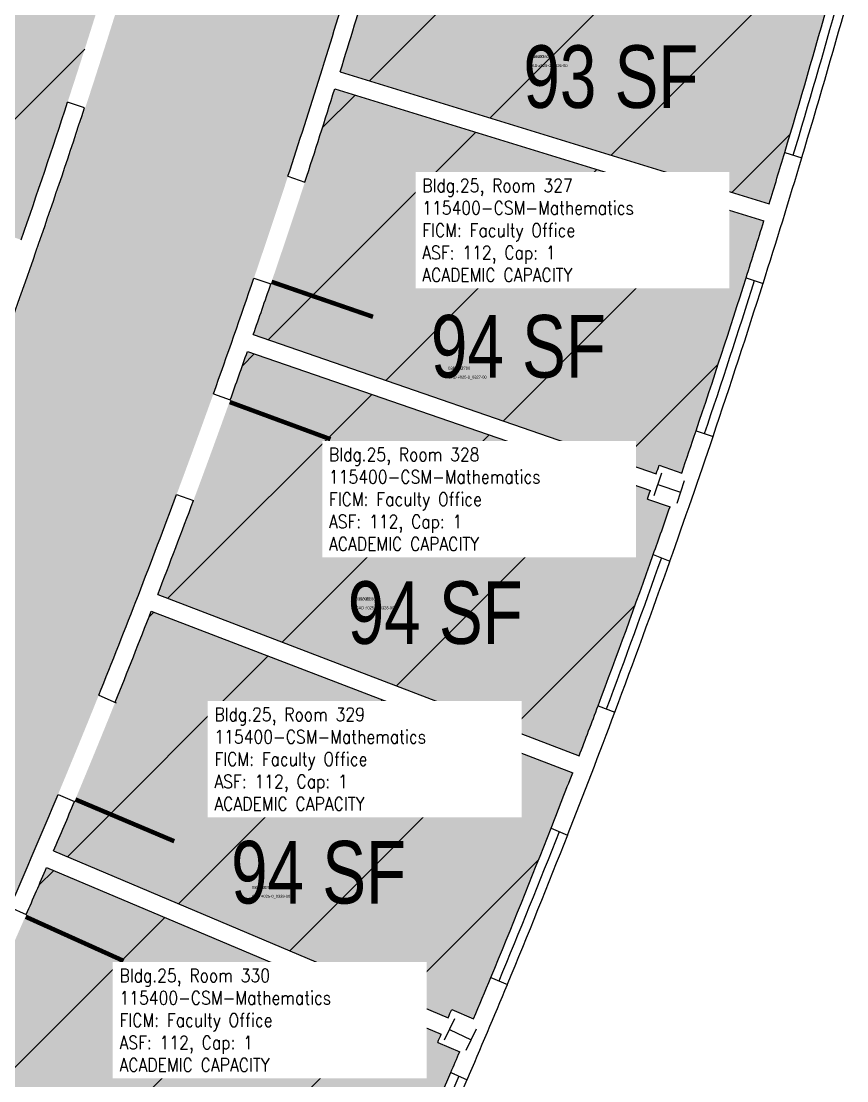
# Model space of a CAD drawing. Header units: inches. Extents: x -325 to 762, y 0 to 3497.
# Drawn here: x 248.5 to 525.5, y 666.1 to 1021.7 of the extents above; entities that cross this region are included whole.
import ezdxf
from ezdxf.enums import TextEntityAlignment as Align

# ---------------------------------------------------------------- set-up
doc = ezdxf.new("R2010")
doc.units = ezdxf.units.IN
doc.header["$LTSCALE"] = 10
doc.header["$MEASUREMENT"] = 0
for name, color, linetype in [('A-COLS', 5, 'CONTINUOUS'), ('A-DOOR', 2, 'CONTINUOUS'), ('A-GLAZ', 1, 'CONTINUOUS'), ('A-GLAZ-SILL', 2, 'CONTINUOUS'), ('A-IDEN-CNUM', 7, 'CONTINUOUS'), ('A-IDEN-RNUM', 7, 'CONTINUOUS'), ('A-IDEN-SNUM', 4, 'CONTINUOUS'), ('A-IDEN-VNUM', 4, 'CONTINUOUS'), ('A-WALL', 5, 'CONTINUOUS'), ('AREA-TEXT', 3, 'CONTINUOUS'), ('Rooms-Capacity', 4, 'CONTINUOUS'), ('Rooms-Category-Color', 7, 'CONTINUOUS'), ('Rooms-College-Color', 7, 'CONTINUOUS'), ('Rooms-Department-Color', 7, 'CONTINUOUS'), ('Rooms-Division-Color', 7, 'CONTINUOUS'), ('Rooms-Information', 7, 'CONTINUOUS')]:
    doc.layers.add(name, color=color, linetype=linetype)
doc.styles.add('AREA', font='arial.ttf', dxfattribs={"width": 0.75, "height": 24})
doc.styles.add('ROOMSNUMBER', font='txt', dxfattribs={"height": 0.03})
doc.styles.add('ROOMVNUMBER', font='simplex.shx', dxfattribs={"width": 0.85})
pattern_1 = [(45, (0, 0), (-26.51650429449553, 26.51650429449553), [])]

msp = doc.modelspace()

# ---------------------------------------------------------------- hatches: boundary and pattern name
at = {"layer": 'Rooms-Capacity'}
h = msp.add_hatch(dxfattribs=at)
h.set_pattern_fill('ANSI31', color=256, scale=300, style=0)
h.set_pattern_definition(pattern_1)
edge = h.paths.add_edge_path()
edge.add_arc((-2305.089007830181, 1834.524643290245), 2703.000000140285, 340.8610057102617, 343.0380588335406)
edge.add_line((280.327122878401, 1045.961119006853), (119.3391238265917, 1094.002371398265))
edge.add_arc((-2305.089007723179, 1834.524643560083), 2535.000000121817, 340.84842968595984, 343.01512552168924, ccw=False)
edge.add_line((89.60890732717371, 1002.871533019933), (248.5053589047179, 948.3165351473717))
h = msp.add_hatch(dxfattribs=at)
h.set_pattern_fill('ANSI31', color=256, scale=300, style=0)
h.set_pattern_definition(pattern_1)
edge = h.paths.add_edge_path()
edge.add_arc((-2276.852426019131, 1812.192879151533), 2904.000000221537, 342.9432912658067, 344.6990549400011)
edge.add_line((524.2096775585101, 1045.859340026508), (516.4850307741449, 1047.955556226428))
edge.add_arc((-2276.852429850694, 1812.192877775715), 2895.996003550221, 344.6987278055045, 344.758081324442)
edge.add_line((517.275216233103, 1050.849624066147), (380.0898114593015, 1088.07725119451))
edge.add_arc((-2305.089007464558, 1834.524643354343), 2786.999999795398, 342.6778497320407, 344.46470950311533, ccw=False)
edge.add_line((355.508737966536, 1004.712233308236), (499.4148772024796, 960.3972097863434))
h = msp.add_hatch(dxfattribs=at)
h.set_pattern_fill('ANSI31', color=256, scale=300, style=0)
h.set_pattern_definition(pattern_1)
edge = h.paths.add_edge_path()
edge.add_arc((-2276.852420493345, 1812.192883082585), 2895.995996270071, 341.0101214136332, 341.0694749327655)
edge.add_line((462.5068365075872, 872.6697745346455), (470.0725414977655, 870.057419571559))
edge.add_arc((-2276.852425936408, 1812.192878527761), 2903.999999954519, 341.0691478723335, 342.8249115460698)
edge.add_line((497.6490440146313, 954.6629414553745), (353.7160899640307, 998.986222462262))
edge.add_arc((-2305.089007865009, 1834.524642867816), 2787.000000038661, 340.7679439917762, 342.55449900797214, ccw=False)
edge.add_line((326.37472932425, 916.5008958582757), (461.5321014003143, 869.8325376384882))
h = msp.add_hatch(dxfattribs=at)
h.set_pattern_fill('ANSI31', color=256, scale=300, style=0)
h.set_pattern_definition(pattern_1)
edge = h.paths.add_edge_path()
edge.add_arc((-2276.852426013465, 1812.19287906978), 2904.000000191093, 339.0766246011601, 340.8323882752891)
edge.add_line((466.1559757367954, 858.7145578493355), (458.590270757793, 861.3269127844824))
edge.add_arc((-2276.852414576489, 1812.192874936659), 2895.995988037347, 340.8320610975003, 340.89141461656)
edge.add_line((459.5738185310051, 864.1611067508338), (324.3922444918439, 910.8378216498522))
edge.add_arc((-2305.089007679384, 1834.524642779505), 2786.99999982931, 338.8583165682513, 340.64459348138354, ccw=False)
edge.add_line((294.3218836897299, 829.3221672154023), (435.6544903592453, 775.1190004381342))
h = msp.add_hatch(dxfattribs=at)
h.set_pattern_fill('ANSI31', color=256, scale=300, style=0)
h.set_pattern_definition(pattern_1)
edge = h.paths.add_edge_path()
edge.add_arc((-2276.852421690012, 1812.192868668748), 2895.995992162069, 337.1434550143975, 337.202808533352)
edge.add_line((392.9145777338431, 690.0801491052835), (400.2868969963179, 686.9635485284953))
edge.add_arc((-2276.852425840674, 1812.192878690605), 2903.999999885878, 337.2024812020213, 338.9582448761458)
edge.add_line((433.5059872494326, 769.5168638476162), (292.1517922395155, 823.7283100620834))
edge.add_arc((-2305.089007506001, 1834.524643034628), 2786.999999751251, 336.9489404793288, 338.7349662582521, ccw=False)
edge.add_line((259.3865594008253, 743.2712053074492), (391.750732809423, 687.315101791638))
h = msp.add_hatch(dxfattribs=at)
h.set_pattern_fill('ANSI31', color=256, scale=300, style=0)
h.set_pattern_definition(pattern_1)
edge = h.paths.add_edge_path()
edge.add_arc((-2276.852425802612, 1812.192878932505), 2903.999999929438, 335.4348470459906, 336.9657216092209)
edge.add_line((395.6143423990593, 675.9106197874053), (388.2420231477604, 679.0272203641935))
edge.add_arc((-2276.852417251426, 1812.192879856893), 2895.995992417838, 336.9653943457595, 337.024747864695)
edge.add_line((389.4144554996178, 681.7886373973442), (257.0312962197945, 737.7527670995323))
edge.add_arc((-2305.089007424914, 1834.524643758848), 2786.999999960397, 335.27411751227197, 336.8255903493515, ccw=False)
edge.add_line((226.3969368451521, 668.785430322866), (364.3039816619143, 604.919574788305))
at = {"layer": 'Rooms-Category-Color', "true_color": 0xadadad}
h = msp.add_hatch(color=253, dxfattribs=at)
edge = h.paths.add_edge_path()
edge.add_arc((-2305.089012571206, 1834.524642615237), 2685.000004883859, 2.680122461060307, 6.009516619147803, ccw=False)
edge.add_line((376.9740249776528, 1960.074986463877), (400.9176876248107, 1961.838290253188))
edge.add_arc((-2305.089007621355, 1834.524643226175), 2708.999999895975, -0.14923716504131335, 2.6936960249763047, ccw=False)
edge.add_line((403.9018028677688, 1827.468573365825), (361.9015771598802, 1827.438024315516))
edge.add_arc((-2690.659521096482, 1847.663844266196), 3052.628104172004, 356.47616770335486, 359.6203721645956, ccw=False)
edge.add_line((356.1970365421162, 1660.037994353565), (398.0843439215109, 1656.944151733535))
edge.add_arc((-5900.776047770278, 2177.898391182503), 6320.36672619742, 353.81799844341, 355.27204957289626, ccw=False)
edge.add_line((382.8367408813224, 1497.276707780081), (359.0595314988182, 1500.552247639279))
edge.add_arc((-1569.74639093911, 1734.833029545382), 1942.982184993512, 351.48423332969134, 353.07454191912336, ccw=False)
edge.add_line((351.8147101701484, 1447.11319028167), (288.4406572916791, 1455.770688339601))
edge.add_arc((-2305.089007749584, 1834.524643104202), 2621.040000018861, 349.5184109181256, 351.69137152447735, ccw=False)
edge.add_line((272.214784864454, 1357.706184698734), (335.5329564885483, 1348.375857141334))
edge.add_arc((-2305.089006778168, 1834.524648241203), 2684.999999995239, 349.42011848733335, 349.5684337207498, ccw=False)
edge.add_line((334.2656712793992, 1341.542008191812), (357.8805320152328, 1337.257883403915))
edge.add_arc((-2288.648014137146, 1828.422161913715), 2691.719839449023, 329.78649103858254, 349.486203159355, ccw=False)
edge.add_line((37.41831449803567, 473.8849240080444), (143.4365957939312, 412.2582192313848))
edge.add_arc((-2276.852403584197, 1812.192867436944), 2795.999974920815, 329.9542111320351, 331.0300489721218)
edge.add_arc((-2276.852404262776, 1812.192866802184), 2795.99997520704, 331.0300489902369, 332.5713902833464)
edge.add_line((204.8365791067481, 524.2349283662625), (160.1398151628969, 547.4318528720498))
edge.add_arc((-2305.090096059248, 1834.524948450896), 2781.001106053552, 332.4310014235534, 356.2309180593987)
edge.add_line((469.8959433921859, 1651.714574782643), (496.8252698892043, 1649.753485112916))
edge.add_arc((-2305.089007297025, 1834.524643598049), 2807.999999591874, 356.2271145859517, 357.3291228139134)
edge.add_line((499.8606327363536, 1703.675438080448), (502.2477746309028, 1773.498497123363))
edge.add_arc((-2305.089007808687, 1834.524642555099), 2808.000000082714, 358.754695199385, 359.8566391173927)
edge.add_line((502.9022023939774, 1827.498698554467), (475.9020962902591, 1827.490482599008))
edge.add_arc((-2305.089008352737, 1834.52464307847), 2781.000000632348, 359.8550779800285, 382.8913336785271)
edge.add_line((256.891257874169, 2916.290846553617), (303.2755612375506, 2935.736018582017))
edge.add_arc((-2275.305015167632, 1854.746569935257), 2795.999995904811, 22.74434717599586, 24.80482048592064)
edge.add_arc((-2275.3050125855, 1854.746571431475), 2795.999992933196, 24.80482048028733, 25.88065831385877)
edge.add_line((240.2706686520264, 3075.195239933672), (130.0563725979314, 3021.431537893134))
edge.add_arc((-2303.272265501725, 1835.045216972369), 2707.138851899517, 5.986642908536908, 25.991870559764493, ccw=False)
edge.add_line((389.1024915130124, 2117.39062822191), (365.1556280964301, 2115.627088730688))
at = {"layer": 'Rooms-Category-Color', "true_color": 0xfa9ba3}
h = msp.add_hatch(color=241, dxfattribs=at)
edge = h.paths.add_edge_path()
edge.add_arc((-2305.089007830181, 1834.524643290245), 2703.000000140285, 340.8610057102617, 343.0380588335406)
edge.add_line((280.327122878401, 1045.961119006853), (119.3391238265917, 1094.002371398265))
edge.add_arc((-2305.089007723179, 1834.524643560083), 2535.000000121817, 340.84842968595984, 343.01512552168924, ccw=False)
edge.add_line((89.60890732717371, 1002.871533019933), (248.5053589047179, 948.3165351473717))
h = msp.add_hatch(color=241, dxfattribs=at)
edge = h.paths.add_edge_path()
edge.add_arc((-2276.852426019131, 1812.192879151533), 2904.000000221537, 342.9432912658067, 344.6990549400011)
edge.add_line((524.2096775585101, 1045.859340026508), (516.4850307741449, 1047.955556226428))
edge.add_arc((-2276.852429850694, 1812.192877775715), 2895.996003550221, 344.6987278055045, 344.758081324442)
edge.add_line((517.275216233103, 1050.849624066147), (380.0898114593015, 1088.07725119451))
edge.add_arc((-2305.089007464558, 1834.524643354343), 2786.999999795398, 342.6778497320407, 344.46470950311533, ccw=False)
edge.add_line((355.508737966536, 1004.712233308236), (499.4148772024796, 960.3972097863434))
h = msp.add_hatch(color=241, dxfattribs=at)
edge = h.paths.add_edge_path()
edge.add_arc((-2276.852420493345, 1812.192883082585), 2895.995996270071, 341.0101214136332, 341.0694749327655)
edge.add_line((462.5068365075872, 872.6697745346455), (470.0725414977655, 870.057419571559))
edge.add_arc((-2276.852425936408, 1812.192878527761), 2903.999999954519, 341.0691478723335, 342.8249115460698)
edge.add_line((497.6490440146313, 954.6629414553745), (353.7160899640307, 998.986222462262))
edge.add_arc((-2305.089007865009, 1834.524642867816), 2787.000000038661, 340.7679439917762, 342.55449900797214, ccw=False)
edge.add_line((326.37472932425, 916.5008958582757), (461.5321014003143, 869.8325376384882))
h = msp.add_hatch(color=241, dxfattribs=at)
edge = h.paths.add_edge_path()
edge.add_arc((-2276.852426013465, 1812.19287906978), 2904.000000191093, 339.0766246011601, 340.8323882752891)
edge.add_line((466.1559757367954, 858.7145578493355), (458.590270757793, 861.3269127844824))
edge.add_arc((-2276.852414576489, 1812.192874936659), 2895.995988037347, 340.8320610975003, 340.89141461656)
edge.add_line((459.5738185310051, 864.1611067508338), (324.3922444918439, 910.8378216498522))
edge.add_arc((-2305.089007679384, 1834.524642779505), 2786.99999982931, 338.8583165682513, 340.64459348138354, ccw=False)
edge.add_line((294.3218836897299, 829.3221672154023), (435.6544903592453, 775.1190004381342))
h = msp.add_hatch(color=241, dxfattribs=at)
edge = h.paths.add_edge_path()
edge.add_arc((-2276.852421690012, 1812.192868668748), 2895.995992162069, 337.1434550143975, 337.202808533352)
edge.add_line((392.9145777338431, 690.0801491052835), (400.2868969963179, 686.9635485284953))
edge.add_arc((-2276.852425840674, 1812.192878690605), 2903.999999885878, 337.2024812020213, 338.9582448761458)
edge.add_line((433.5059872494326, 769.5168638476162), (292.1517922395155, 823.7283100620834))
edge.add_arc((-2305.089007506001, 1834.524643034628), 2786.999999751251, 336.9489404793288, 338.7349662582521, ccw=False)
edge.add_line((259.3865594008253, 743.2712053074492), (391.750732809423, 687.315101791638))
h = msp.add_hatch(color=241, dxfattribs=at)
edge = h.paths.add_edge_path()
edge.add_arc((-2276.852425802612, 1812.192878932505), 2903.999999929438, 335.4348470459906, 336.9657216092209)
edge.add_line((395.6143423990593, 675.9106197874053), (388.2420231477604, 679.0272203641935))
edge.add_arc((-2276.852417251426, 1812.192879856893), 2895.995992417838, 336.9653943457595, 337.024747864695)
edge.add_line((389.4144554996178, 681.7886373973442), (257.0312962197945, 737.7527670995323))
edge.add_arc((-2305.089007424914, 1834.524643758848), 2786.999999960397, 335.27411751227197, 336.8255903493515, ccw=False)
edge.add_line((226.3969368451521, 668.785430322866), (364.3039816619143, 604.919574788305))
at = {"layer": 'Rooms-College-Color', "true_color": 0xadadad}
h = msp.add_hatch(color=253, dxfattribs=at)
edge = h.paths.add_edge_path()
edge.add_arc((-2305.089012571206, 1834.524642615237), 2685.000004883859, 2.680122461060307, 6.009516619147803, ccw=False)
edge.add_line((376.9740249776528, 1960.074986463877), (400.9176876248107, 1961.838290253188))
edge.add_arc((-2305.089007621355, 1834.524643226175), 2708.999999895975, -0.14923716504131335, 2.6936960249763047, ccw=False)
edge.add_line((403.9018028677688, 1827.468573365825), (361.9015771598802, 1827.438024315516))
edge.add_arc((-2690.659521096482, 1847.663844266196), 3052.628104172004, 356.47616770335486, 359.6203721645956, ccw=False)
edge.add_line((356.1970365421162, 1660.037994353565), (398.0843439215109, 1656.944151733535))
edge.add_arc((-5900.776047770278, 2177.898391182503), 6320.36672619742, 353.81799844341, 355.27204957289626, ccw=False)
edge.add_line((382.8367408813224, 1497.276707780081), (359.0595314988182, 1500.552247639279))
edge.add_arc((-1569.74639093911, 1734.833029545382), 1942.982184993512, 351.48423332969134, 353.07454191912336, ccw=False)
edge.add_line((351.8147101701484, 1447.11319028167), (288.4406572916791, 1455.770688339601))
edge.add_arc((-2305.089007749584, 1834.524643104202), 2621.040000018861, 349.5184109181256, 351.69137152447735, ccw=False)
edge.add_line((272.214784864454, 1357.706184698734), (335.5329564885483, 1348.375857141334))
edge.add_arc((-2305.089006778168, 1834.524648241203), 2684.999999995239, 349.42011848733335, 349.5684337207498, ccw=False)
edge.add_line((334.2656712793992, 1341.542008191812), (357.8805320152328, 1337.257883403915))
edge.add_arc((-2288.648014137146, 1828.422161913715), 2691.719839449023, 329.78649103858254, 349.486203159355, ccw=False)
edge.add_line((37.41831449803567, 473.8849240080444), (143.4365957939312, 412.2582192313848))
edge.add_arc((-2276.852403584197, 1812.192867436944), 2795.999974920815, 329.9542111320351, 331.0300489721218)
edge.add_arc((-2276.852404262776, 1812.192866802184), 2795.99997520704, 331.0300489902369, 332.5713902833464)
edge.add_line((204.8365791067481, 524.2349283662625), (160.1398151628969, 547.4318528720498))
edge.add_arc((-2305.090096059248, 1834.524948450896), 2781.001106053552, 332.4310014235534, 356.2309180593987)
edge.add_line((469.8959433921859, 1651.714574782643), (496.8252698892043, 1649.753485112916))
edge.add_arc((-2305.089007297025, 1834.524643598049), 2807.999999591874, 356.2271145859517, 357.3291228139134)
edge.add_line((499.8606327363536, 1703.675438080448), (502.2477746309028, 1773.498497123363))
edge.add_arc((-2305.089007808687, 1834.524642555099), 2808.000000082714, 358.754695199385, 359.8566391173927)
edge.add_line((502.9022023939774, 1827.498698554467), (475.9020962902591, 1827.490482599008))
edge.add_arc((-2305.089008352737, 1834.52464307847), 2781.000000632348, 359.8550779800285, 382.8913336785271)
edge.add_line((256.891257874169, 2916.290846553617), (303.2755612375506, 2935.736018582017))
edge.add_arc((-2275.305015167632, 1854.746569935257), 2795.999995904811, 22.74434717599586, 24.80482048592064)
edge.add_arc((-2275.3050125855, 1854.746571431475), 2795.999992933196, 24.80482048028733, 25.88065831385877)
edge.add_line((240.2706686520264, 3075.195239933672), (130.0563725979314, 3021.431537893134))
edge.add_arc((-2303.272265501725, 1835.045216972369), 2707.138851899517, 5.986642908536908, 25.991870559764493, ccw=False)
edge.add_line((389.1024915130124, 2117.39062822191), (365.1556280964301, 2115.627088730688))
at = {"layer": 'Rooms-College-Color', "true_color": 0xffe090}
h = msp.add_hatch(color=41, dxfattribs=at)
edge = h.paths.add_edge_path()
edge.add_arc((-2305.089007830181, 1834.524643290245), 2703.000000140285, 340.8610057102617, 343.0380588335406)
edge.add_line((280.327122878401, 1045.961119006853), (119.3391238265917, 1094.002371398265))
edge.add_arc((-2305.089007723179, 1834.524643560083), 2535.000000121817, 340.84842968595984, 343.01512552168924, ccw=False)
edge.add_line((89.60890732717371, 1002.871533019933), (248.5053589047179, 948.3165351473717))
h = msp.add_hatch(color=41, dxfattribs=at)
edge = h.paths.add_edge_path()
edge.add_arc((-2276.852426019131, 1812.192879151533), 2904.000000221537, 342.9432912658067, 344.6990549400011)
edge.add_line((524.2096775585101, 1045.859340026508), (516.4850307741449, 1047.955556226428))
edge.add_arc((-2276.852429850694, 1812.192877775715), 2895.996003550221, 344.6987278055045, 344.758081324442)
edge.add_line((517.275216233103, 1050.849624066147), (380.0898114593015, 1088.07725119451))
edge.add_arc((-2305.089007464558, 1834.524643354343), 2786.999999795398, 342.6778497320407, 344.46470950311533, ccw=False)
edge.add_line((355.508737966536, 1004.712233308236), (499.4148772024796, 960.3972097863434))
h = msp.add_hatch(color=41, dxfattribs=at)
edge = h.paths.add_edge_path()
edge.add_arc((-2276.852420493345, 1812.192883082585), 2895.995996270071, 341.0101214136332, 341.0694749327655)
edge.add_line((462.5068365075872, 872.6697745346455), (470.0725414977655, 870.057419571559))
edge.add_arc((-2276.852425936408, 1812.192878527761), 2903.999999954519, 341.0691478723335, 342.8249115460698)
edge.add_line((497.6490440146313, 954.6629414553745), (353.7160899640307, 998.986222462262))
edge.add_arc((-2305.089007865009, 1834.524642867816), 2787.000000038661, 340.7679439917762, 342.55449900797214, ccw=False)
edge.add_line((326.37472932425, 916.5008958582757), (461.5321014003143, 869.8325376384882))
h = msp.add_hatch(color=41, dxfattribs=at)
edge = h.paths.add_edge_path()
edge.add_arc((-2276.852426013465, 1812.19287906978), 2904.000000191093, 339.0766246011601, 340.8323882752891)
edge.add_line((466.1559757367954, 858.7145578493355), (458.590270757793, 861.3269127844824))
edge.add_arc((-2276.852414576489, 1812.192874936659), 2895.995988037347, 340.8320610975003, 340.89141461656)
edge.add_line((459.5738185310051, 864.1611067508338), (324.3922444918439, 910.8378216498522))
edge.add_arc((-2305.089007679384, 1834.524642779505), 2786.99999982931, 338.8583165682513, 340.64459348138354, ccw=False)
edge.add_line((294.3218836897299, 829.3221672154023), (435.6544903592453, 775.1190004381342))
h = msp.add_hatch(color=41, dxfattribs=at)
edge = h.paths.add_edge_path()
edge.add_arc((-2276.852421690012, 1812.192868668748), 2895.995992162069, 337.1434550143975, 337.202808533352)
edge.add_line((392.9145777338431, 690.0801491052835), (400.2868969963179, 686.9635485284953))
edge.add_arc((-2276.852425840674, 1812.192878690605), 2903.999999885878, 337.2024812020213, 338.9582448761458)
edge.add_line((433.5059872494326, 769.5168638476162), (292.1517922395155, 823.7283100620834))
edge.add_arc((-2305.089007506001, 1834.524643034628), 2786.999999751251, 336.9489404793288, 338.7349662582521, ccw=False)
edge.add_line((259.3865594008253, 743.2712053074492), (391.750732809423, 687.315101791638))
h = msp.add_hatch(color=41, dxfattribs=at)
edge = h.paths.add_edge_path()
edge.add_arc((-2276.852425802612, 1812.192878932505), 2903.999999929438, 335.4348470459906, 336.9657216092209)
edge.add_line((395.6143423990593, 675.9106197874053), (388.2420231477604, 679.0272203641935))
edge.add_arc((-2276.852417251426, 1812.192879856893), 2895.995992417838, 336.9653943457595, 337.024747864695)
edge.add_line((389.4144554996178, 681.7886373973442), (257.0312962197945, 737.7527670995323))
edge.add_arc((-2305.089007424914, 1834.524643758848), 2786.999999960397, 335.27411751227197, 336.8255903493515, ccw=False)
edge.add_line((226.3969368451521, 668.785430322866), (364.3039816619143, 604.919574788305))
at = {"layer": 'Rooms-Department-Color', "true_color": 0xacacac}
h = msp.add_hatch(color=253, dxfattribs=at)
edge = h.paths.add_edge_path()
edge.add_arc((-2305.089012571206, 1834.524642615237), 2685.000004883859, 2.680122461060307, 6.009516619147803, ccw=False)
edge.add_line((376.9740249776528, 1960.074986463877), (400.9176876248107, 1961.838290253188))
edge.add_arc((-2305.089007621355, 1834.524643226175), 2708.999999895975, -0.14923716504131335, 2.6936960249763047, ccw=False)
edge.add_line((403.9018028677688, 1827.468573365825), (361.9015771598802, 1827.438024315516))
edge.add_arc((-2690.659521096482, 1847.663844266196), 3052.628104172004, 356.47616770335486, 359.6203721645956, ccw=False)
edge.add_line((356.1970365421162, 1660.037994353565), (398.0843439215109, 1656.944151733535))
edge.add_arc((-5900.776047770278, 2177.898391182503), 6320.36672619742, 353.81799844341, 355.27204957289626, ccw=False)
edge.add_line((382.8367408813224, 1497.276707780081), (359.0595314988182, 1500.552247639279))
edge.add_arc((-1569.74639093911, 1734.833029545382), 1942.982184993512, 351.48423332969134, 353.07454191912336, ccw=False)
edge.add_line((351.8147101701484, 1447.11319028167), (288.4406572916791, 1455.770688339601))
edge.add_arc((-2305.089007749584, 1834.524643104202), 2621.040000018861, 349.5184109181256, 351.69137152447735, ccw=False)
edge.add_line((272.214784864454, 1357.706184698734), (335.5329564885483, 1348.375857141334))
edge.add_arc((-2305.089006778168, 1834.524648241203), 2684.999999995239, 349.42011848733335, 349.5684337207498, ccw=False)
edge.add_line((334.2656712793992, 1341.542008191812), (357.8805320152328, 1337.257883403915))
edge.add_arc((-2288.648014137146, 1828.422161913715), 2691.719839449023, 329.78649103858254, 349.486203159355, ccw=False)
edge.add_line((37.41831449803567, 473.8849240080444), (143.4365957939312, 412.2582192313848))
edge.add_arc((-2276.852403584197, 1812.192867436944), 2795.999974920815, 329.9542111320351, 331.0300489721218)
edge.add_arc((-2276.852404262776, 1812.192866802184), 2795.99997520704, 331.0300489902369, 332.5713902833464)
edge.add_line((204.8365791067481, 524.2349283662625), (160.1398151628969, 547.4318528720498))
edge.add_arc((-2305.090096059248, 1834.524948450896), 2781.001106053552, 332.4310014235534, 356.2309180593987)
edge.add_line((469.8959433921859, 1651.714574782643), (496.8252698892043, 1649.753485112916))
edge.add_arc((-2305.089007297025, 1834.524643598049), 2807.999999591874, 356.2271145859517, 357.3291228139134)
edge.add_line((499.8606327363536, 1703.675438080448), (502.2477746309028, 1773.498497123363))
edge.add_arc((-2305.089007808687, 1834.524642555099), 2808.000000082714, 358.754695199385, 359.8566391173927)
edge.add_line((502.9022023939774, 1827.498698554467), (475.9020962902591, 1827.490482599008))
edge.add_arc((-2305.089008352737, 1834.52464307847), 2781.000000632348, 359.8550779800285, 382.8913336785271)
edge.add_line((256.891257874169, 2916.290846553617), (303.2755612375506, 2935.736018582017))
edge.add_arc((-2275.305015167632, 1854.746569935257), 2795.999995904811, 22.74434717599586, 24.80482048592064)
edge.add_arc((-2275.3050125855, 1854.746571431475), 2795.999992933196, 24.80482048028733, 25.88065831385877)
edge.add_line((240.2706686520264, 3075.195239933672), (130.0563725979314, 3021.431537893134))
edge.add_arc((-2303.272265501725, 1835.045216972369), 2707.138851899517, 5.986642908536908, 25.991870559764493, ccw=False)
edge.add_line((389.1024915130124, 2117.39062822191), (365.1556280964301, 2115.627088730688))
at = {"layer": 'Rooms-Department-Color', "true_color": 0xffe090}
h = msp.add_hatch(color=41, dxfattribs=at)
edge = h.paths.add_edge_path()
edge.add_arc((-2305.089007830181, 1834.524643290245), 2703.000000140285, 340.8610057102617, 343.0380588335406)
edge.add_line((280.327122878401, 1045.961119006853), (119.3391238265917, 1094.002371398265))
edge.add_arc((-2305.089007723179, 1834.524643560083), 2535.000000121817, 340.84842968595984, 343.01512552168924, ccw=False)
edge.add_line((89.60890732717371, 1002.871533019933), (248.5053589047179, 948.3165351473717))
h = msp.add_hatch(color=41, dxfattribs=at)
edge = h.paths.add_edge_path()
edge.add_arc((-2276.852426019131, 1812.192879151533), 2904.000000221537, 342.9432912658067, 344.6990549400011)
edge.add_line((524.2096775585101, 1045.859340026508), (516.4850307741449, 1047.955556226428))
edge.add_arc((-2276.852429850694, 1812.192877775715), 2895.996003550221, 344.6987278055045, 344.758081324442)
edge.add_line((517.275216233103, 1050.849624066147), (380.0898114593015, 1088.07725119451))
edge.add_arc((-2305.089007464558, 1834.524643354343), 2786.999999795398, 342.6778497320407, 344.46470950311533, ccw=False)
edge.add_line((355.508737966536, 1004.712233308236), (499.4148772024796, 960.3972097863434))
h = msp.add_hatch(color=41, dxfattribs=at)
edge = h.paths.add_edge_path()
edge.add_arc((-2276.852420493345, 1812.192883082585), 2895.995996270071, 341.0101214136332, 341.0694749327655)
edge.add_line((462.5068365075872, 872.6697745346455), (470.0725414977655, 870.057419571559))
edge.add_arc((-2276.852425936408, 1812.192878527761), 2903.999999954519, 341.0691478723335, 342.8249115460698)
edge.add_line((497.6490440146313, 954.6629414553745), (353.7160899640307, 998.986222462262))
edge.add_arc((-2305.089007865009, 1834.524642867816), 2787.000000038661, 340.7679439917762, 342.55449900797214, ccw=False)
edge.add_line((326.37472932425, 916.5008958582757), (461.5321014003143, 869.8325376384882))
h = msp.add_hatch(color=41, dxfattribs=at)
edge = h.paths.add_edge_path()
edge.add_arc((-2276.852426013465, 1812.19287906978), 2904.000000191093, 339.0766246011601, 340.8323882752891)
edge.add_line((466.1559757367954, 858.7145578493355), (458.590270757793, 861.3269127844824))
edge.add_arc((-2276.852414576489, 1812.192874936659), 2895.995988037347, 340.8320610975003, 340.89141461656)
edge.add_line((459.5738185310051, 864.1611067508338), (324.3922444918439, 910.8378216498522))
edge.add_arc((-2305.089007679384, 1834.524642779505), 2786.99999982931, 338.8583165682513, 340.64459348138354, ccw=False)
edge.add_line((294.3218836897299, 829.3221672154023), (435.6544903592453, 775.1190004381342))
h = msp.add_hatch(color=41, dxfattribs=at)
edge = h.paths.add_edge_path()
edge.add_arc((-2276.852421690012, 1812.192868668748), 2895.995992162069, 337.1434550143975, 337.202808533352)
edge.add_line((392.9145777338431, 690.0801491052835), (400.2868969963179, 686.9635485284953))
edge.add_arc((-2276.852425840674, 1812.192878690605), 2903.999999885878, 337.2024812020213, 338.9582448761458)
edge.add_line((433.5059872494326, 769.5168638476162), (292.1517922395155, 823.7283100620834))
edge.add_arc((-2305.089007506001, 1834.524643034628), 2786.999999751251, 336.9489404793288, 338.7349662582521, ccw=False)
edge.add_line((259.3865594008253, 743.2712053074492), (391.750732809423, 687.315101791638))
h = msp.add_hatch(color=41, dxfattribs=at)
edge = h.paths.add_edge_path()
edge.add_arc((-2276.852425802612, 1812.192878932505), 2903.999999929438, 335.4348470459906, 336.9657216092209)
edge.add_line((395.6143423990593, 675.9106197874053), (388.2420231477604, 679.0272203641935))
edge.add_arc((-2276.852417251426, 1812.192879856893), 2895.995992417838, 336.9653943457595, 337.024747864695)
edge.add_line((389.4144554996178, 681.7886373973442), (257.0312962197945, 737.7527670995323))
edge.add_arc((-2305.089007424914, 1834.524643758848), 2786.999999960397, 335.27411751227197, 336.8255903493515, ccw=False)
edge.add_line((226.3969368451521, 668.785430322866), (364.3039816619143, 604.919574788305))
at = {"layer": 'Rooms-Division-Color', "true_color": 0xadadad}
h = msp.add_hatch(color=253, dxfattribs=at)
edge = h.paths.add_edge_path()
edge.add_arc((-2305.089012571206, 1834.524642615237), 2685.000004883859, 2.680122461060307, 6.009516619147803, ccw=False)
edge.add_line((376.9740249776528, 1960.074986463877), (400.9176876248107, 1961.838290253188))
edge.add_arc((-2305.089007621355, 1834.524643226175), 2708.999999895975, -0.14923716504131335, 2.6936960249763047, ccw=False)
edge.add_line((403.9018028677688, 1827.468573365825), (361.9015771598802, 1827.438024315516))
edge.add_arc((-2690.659521096482, 1847.663844266196), 3052.628104172004, 356.47616770335486, 359.6203721645956, ccw=False)
edge.add_line((356.1970365421162, 1660.037994353565), (398.0843439215109, 1656.944151733535))
edge.add_arc((-5900.776047770278, 2177.898391182503), 6320.36672619742, 353.81799844341, 355.27204957289626, ccw=False)
edge.add_line((382.8367408813224, 1497.276707780081), (359.0595314988182, 1500.552247639279))
edge.add_arc((-1569.74639093911, 1734.833029545382), 1942.982184993512, 351.48423332969134, 353.07454191912336, ccw=False)
edge.add_line((351.8147101701484, 1447.11319028167), (288.4406572916791, 1455.770688339601))
edge.add_arc((-2305.089007749584, 1834.524643104202), 2621.040000018861, 349.5184109181256, 351.69137152447735, ccw=False)
edge.add_line((272.214784864454, 1357.706184698734), (335.5329564885483, 1348.375857141334))
edge.add_arc((-2305.089006778168, 1834.524648241203), 2684.999999995239, 349.42011848733335, 349.5684337207498, ccw=False)
edge.add_line((334.2656712793992, 1341.542008191812), (357.8805320152328, 1337.257883403915))
edge.add_arc((-2288.648014137146, 1828.422161913715), 2691.719839449023, 329.78649103858254, 349.486203159355, ccw=False)
edge.add_line((37.41831449803567, 473.8849240080444), (143.4365957939312, 412.2582192313848))
edge.add_arc((-2276.852403584197, 1812.192867436944), 2795.999974920815, 329.9542111320351, 331.0300489721218)
edge.add_arc((-2276.852404262776, 1812.192866802184), 2795.99997520704, 331.0300489902369, 332.5713902833464)
edge.add_line((204.8365791067481, 524.2349283662625), (160.1398151628969, 547.4318528720498))
edge.add_arc((-2305.090096059248, 1834.524948450896), 2781.001106053552, 332.4310014235534, 356.2309180593987)
edge.add_line((469.8959433921859, 1651.714574782643), (496.8252698892043, 1649.753485112916))
edge.add_arc((-2305.089007297025, 1834.524643598049), 2807.999999591874, 356.2271145859517, 357.3291228139134)
edge.add_line((499.8606327363536, 1703.675438080448), (502.2477746309028, 1773.498497123363))
edge.add_arc((-2305.089007808687, 1834.524642555099), 2808.000000082714, 358.754695199385, 359.8566391173927)
edge.add_line((502.9022023939774, 1827.498698554467), (475.9020962902591, 1827.490482599008))
edge.add_arc((-2305.089008352737, 1834.52464307847), 2781.000000632348, 359.8550779800285, 382.8913336785271)
edge.add_line((256.891257874169, 2916.290846553617), (303.2755612375506, 2935.736018582017))
edge.add_arc((-2275.305015167632, 1854.746569935257), 2795.999995904811, 22.74434717599586, 24.80482048592064)
edge.add_arc((-2275.3050125855, 1854.746571431475), 2795.999992933196, 24.80482048028733, 25.88065831385877)
edge.add_line((240.2706686520264, 3075.195239933672), (130.0563725979314, 3021.431537893134))
edge.add_arc((-2303.272265501725, 1835.045216972369), 2707.138851899517, 5.986642908536908, 25.991870559764493, ccw=False)
edge.add_line((389.1024915130124, 2117.39062822191), (365.1556280964301, 2115.627088730688))
at = {"layer": 'Rooms-Division-Color', "true_color": 0xffe090}
h = msp.add_hatch(color=41, dxfattribs=at)
edge = h.paths.add_edge_path()
edge.add_arc((-2305.089007830181, 1834.524643290245), 2703.000000140285, 340.8610057102617, 343.0380588335406)
edge.add_line((280.327122878401, 1045.961119006853), (119.3391238265917, 1094.002371398265))
edge.add_arc((-2305.089007723179, 1834.524643560083), 2535.000000121817, 340.84842968595984, 343.01512552168924, ccw=False)
edge.add_line((89.60890732717371, 1002.871533019933), (248.5053589047179, 948.3165351473717))
h = msp.add_hatch(color=41, dxfattribs=at)
edge = h.paths.add_edge_path()
edge.add_arc((-2276.852426019131, 1812.192879151533), 2904.000000221537, 342.9432912658067, 344.6990549400011)
edge.add_line((524.2096775585101, 1045.859340026508), (516.4850307741449, 1047.955556226428))
edge.add_arc((-2276.852429850694, 1812.192877775715), 2895.996003550221, 344.6987278055045, 344.758081324442)
edge.add_line((517.275216233103, 1050.849624066147), (380.0898114593015, 1088.07725119451))
edge.add_arc((-2305.089007464558, 1834.524643354343), 2786.999999795398, 342.6778497320407, 344.46470950311533, ccw=False)
edge.add_line((355.508737966536, 1004.712233308236), (499.4148772024796, 960.3972097863434))
h = msp.add_hatch(color=41, dxfattribs=at)
edge = h.paths.add_edge_path()
edge.add_arc((-2276.852420493345, 1812.192883082585), 2895.995996270071, 341.0101214136332, 341.0694749327655)
edge.add_line((462.5068365075872, 872.6697745346455), (470.0725414977655, 870.057419571559))
edge.add_arc((-2276.852425936408, 1812.192878527761), 2903.999999954519, 341.0691478723335, 342.8249115460698)
edge.add_line((497.6490440146313, 954.6629414553745), (353.7160899640307, 998.986222462262))
edge.add_arc((-2305.089007865009, 1834.524642867816), 2787.000000038661, 340.7679439917762, 342.55449900797214, ccw=False)
edge.add_line((326.37472932425, 916.5008958582757), (461.5321014003143, 869.8325376384882))
h = msp.add_hatch(color=41, dxfattribs=at)
edge = h.paths.add_edge_path()
edge.add_arc((-2276.852426013465, 1812.19287906978), 2904.000000191093, 339.0766246011601, 340.8323882752891)
edge.add_line((466.1559757367954, 858.7145578493355), (458.590270757793, 861.3269127844824))
edge.add_arc((-2276.852414576489, 1812.192874936659), 2895.995988037347, 340.8320610975003, 340.89141461656)
edge.add_line((459.5738185310051, 864.1611067508338), (324.3922444918439, 910.8378216498522))
edge.add_arc((-2305.089007679384, 1834.524642779505), 2786.99999982931, 338.8583165682513, 340.64459348138354, ccw=False)
edge.add_line((294.3218836897299, 829.3221672154023), (435.6544903592453, 775.1190004381342))
h = msp.add_hatch(color=41, dxfattribs=at)
edge = h.paths.add_edge_path()
edge.add_arc((-2276.852421690012, 1812.192868668748), 2895.995992162069, 337.1434550143975, 337.202808533352)
edge.add_line((392.9145777338431, 690.0801491052835), (400.2868969963179, 686.9635485284953))
edge.add_arc((-2276.852425840674, 1812.192878690605), 2903.999999885878, 337.2024812020213, 338.9582448761458)
edge.add_line((433.5059872494326, 769.5168638476162), (292.1517922395155, 823.7283100620834))
edge.add_arc((-2305.089007506001, 1834.524643034628), 2786.999999751251, 336.9489404793288, 338.7349662582521, ccw=False)
edge.add_line((259.3865594008253, 743.2712053074492), (391.750732809423, 687.315101791638))
h = msp.add_hatch(color=41, dxfattribs=at)
edge = h.paths.add_edge_path()
edge.add_arc((-2276.852425802612, 1812.192878932505), 2903.999999929438, 335.4348470459906, 336.9657216092209)
edge.add_line((395.6143423990593, 675.9106197874053), (388.2420231477604, 679.0272203641935))
edge.add_arc((-2276.852417251426, 1812.192879856893), 2895.995992417838, 336.9653943457595, 337.024747864695)
edge.add_line((389.4144554996178, 681.7886373973442), (257.0312962197945, 737.7527670995323))
edge.add_arc((-2305.089007424914, 1834.524643758848), 2786.999999960397, 335.27411751227197, 336.8255903493515, ccw=False)
edge.add_line((226.3969368451521, 668.785430322866), (364.3039816619143, 604.919574788305))

# ---------------------------------------------------------------- linework, layer by layer
at = {"layer": 'A-COLS'}
for p, q in [((463.3251184524283, 870.0100412243037), (460.7684810870574, 862.4380091349585)), ((462.0154766031787, 866.2346011814652), (469.6643094868646, 863.6520326272575)), ((470.9426281639621, 867.4380486453874), (468.3859907985911, 859.8660166119216)), ((393.9137313031838, 686.9712358652605), (390.4348341823802, 679.7761445385395)), ((392.1445188672528, 683.3880813387213), (399.4125877955244, 679.8738988251416)), ((401.1520363615141, 683.4714444591655), (397.6731392407105, 676.276353168766))]:
    msp.add_line(p, q, dxfattribs=at)
at = {"layer": 'A-DOOR'}
for points in [[(274.9437646531746, 1028.000898695084, 1.5, 1.5, 0), (240.7753700428889, 1039.337600651662, 0, 0, 0), (241.0115513430223, 1040.049442210699, 0, 0, 0.414213562373095), (263.8432439827607, 994.5443456717758, 0, 0, 0.414213562373095)], [(332.494363311796, 934.2241173493667, 1.5, 1.5, 0), (366.5229485483155, 922.4744200720443, 0, 0, 0), (366.2781631910489, 921.765491204801, 0, 0, 0.414213562373095), (343.9992752262638, 967.5437737298189, 0, 0, 0.414213562373095)], [(318.4757427537129, 893.8703508987082, 1.5, 1.5, 0), (352.2509472594843, 881.4109945646478, 0, 0, 0), (352.5105171875343, 882.1146446350022, 0, 0, -0.414213562373095), (306.2759563253508, 860.798796477261, 0, 0, -0.414213562373095)], [(266.6874259338961, 760.5414064791976, 1.5, 1.5, 0), (299.8462121376083, 746.5237427349193, 0, 0, 0), (299.5541774668977, 745.8329347013487, 0, 0, 0.414213562373095), (280.4130549990819, 793.0093846353693, 0, 0, 0.414213562373095)], [(250.0224643574343, 721.1733739920883, 1.5, 1.5, 0), (282.839683357744, 706.3737072111098, 0, 0, 0), (283.1480097436593, 707.0573992771087, 0, 0, -0.414213562373095), (235.5311239623711, 689.0398470605714, 0, 0, -0.414213562373095)]]:
    msp.add_lwpolyline(points, format="xyseb", dxfattribs=at)
at = {"layer": 'A-GLAZ'}
for start, end in [(343.2984339956153, 344.3640123189321), (341.3651006571531, 342.4306789849136), (339.4317673329977, 340.4973456493606), (337.4984339919386, 338.564012314503), (335.7504571293886, 336.8160980366127)]:
    msp.add_arc((-2276.852425809832, 1812.192879106383), 2907, start, end, dxfattribs=at)
at = {"layer": 'A-GLAZ-SILL'}
for radius, start, end in [(2904, 343.2984339956153, 344.3640123189321), (2910, 343.2984339956153, 344.3640123189321), (2904, 341.3651006571531, 342.4306789849136), (2910, 341.3651006571531, 342.4306789849136), (2904, 339.4317673329977, 340.4973456493606), (2910, 339.4317673329977, 340.4973456493606), (2904, 337.4984339919386, 338.564012314503), (2910, 337.4984339919386, 338.564012314503), (2904, 335.7504571293886, 336.8160980366127), (2910, 335.7504571293886, 336.8160980366127)]:
    msp.add_arc((-2276.852425809832, 1812.192879106383), radius, start, end, dxfattribs=at)
at = {"layer": 'A-WALL'}
for p, q in [((355.5087379777119, 1004.712233313824), (499.4148772024796, 960.3972097863434)), ((353.7160899640307, 998.986222462262), (497.6490440146313, 954.6629414553745)), ((269.7538471297607, 992.5832717963485), (264.0590611473904, 994.472739880438)), ((504.6412898340509, 977.6219055471001), (510.3757077680216, 975.8560262783421)), ((337.9954537042663, 969.6168274399815), (343.6676291452036, 967.6582874753503)), ((326.5774633550332, 935.4737074556751), (332.2489245684133, 933.5154140950171)), ((491.6830451377914, 935.5930011295704), (497.3563645073459, 933.634066192898)), ((326.37472932425, 916.5008958582757), (461.5321014003143, 869.8325376384882)), ((324.3922444918439, 910.8378216498522), (459.5738185310051, 864.1611067508338)), ((313.0061697141514, 896.6874281330956), (318.6356202365146, 894.6107765804036)), ((474.9023349435315, 884.2587560773818), (480.5739138164804, 882.3004220812572)), ((462.5068365075872, 872.6697745346455), (470.0725414977655, 870.057419571559)), ((300.646720882623, 862.8753686756818), (306.2759563253508, 860.798796477261)), ((458.590270757793, 861.3269127844824), (466.1559757367954, 858.7145578493355)), ((460.5335530826137, 842.6909437854765), (466.1375550852404, 840.5417252690522)), ((294.3218836897299, 829.3221672154023), (435.6544903592453, 775.1190004381342)), ((292.1517922395155, 823.7283100620834), (433.5059872494326, 769.5168638476162)), ((274.5212387592778, 795.5001120814113), (280.4138218426392, 793.0090604596762)), ((442.0305507482276, 791.9520449084221), (447.6328335331068, 789.8034857432349)), ((260.8544515931294, 762.1929950476615), (266.3809625097797, 759.8566980850874)), ((426.2675903477952, 750.8926490652366), (431.795894924669, 748.5555938254101)), ((259.3865594008253, 743.2712053074492), (391.750732809423, 687.315101791638)), ((257.0312962197945, 737.7527670995323), (389.4144555107937, 681.7886373945503)), ((244.7249630057499, 724.38514080597), (250.1949630082831, 721.9183206348671)), ((406.0633612946854, 700.8068618220268), (411.5899698549197, 698.4705235701977)), ((392.9145777338431, 690.0801491052835), (400.286896985142, 686.9635485312892)), ((388.2420231589363, 679.0272203586055), (395.6143423990593, 675.9106197874053)), ((392.6379187257276, 668.9355587833552), (398.0847149045453, 666.4131039031772)), ((392.6379187257276, 668.9355587721793), (393.7185367831275, 668.4351158966301))]:
    msp.add_line(p, q, dxfattribs=at)
for centre, radius, start, end in [((-2305.089007716508, 1834.524643172975), 2781, 341.8801300090228, 343.3548472542578), ((-2305.089007716508, 1834.524643172975), 2787, 342.6778497302133, 343.3546125678579), ((-2305.089007716508, 1834.524643172975), 2787, 341.8781290675806, 342.554499004282), ((-2305.089007727684, 1834.524643170181), 2709, 339.8642501332952, 341.8929034141012), ((-2305.089007716508, 1834.524643172975), 2703, 340.8610057149035, 341.8934543313778), ((-2276.852425809832, 1812.192879106383), 2910, 342.4276269539049, 343.2975796886525), ((-2276.852425809832, 1812.192879106383), 2904, 342.9432912698308, 343.2984339956153), ((-2276.852425809832, 1812.192879106383), 2904, 342.4306789849136, 342.8249115256925), ((-2305.089007716508, 1834.524643172975), 2781, 340.291786908381, 341.1383966627768), ((-2305.089007716508, 1834.524643172975), 2787, 340.7679439830594, 341.1379927149706), ((-2305.089007716508, 1834.524643172975), 2787, 340.2906236225796, 340.6445934685418), ((-2276.852425809832, 1812.192879106383), 2910, 340.4942936184382, 341.3642463478669), ((-2276.852425809832, 1812.192879106383), 2904, 341.0691478534409, 341.3651006571531), ((-2276.852425809832, 1812.192879106383), 2895.996, 341.0101215176087, 341.0694750328071), ((-2276.852425809832, 1812.192879106383), 2895.996, 340.8320610901923, 340.8914146131761), ((-2305.089007716508, 1834.524643172975), 2781, 338.0612357673934, 339.5500855526785), ((-2305.089007716508, 1834.524643172975), 2787, 338.8583165680688, 339.5505190788905), ((-2276.852425809832, 1812.192879106383), 2904, 340.4973456493606, 340.8323882650776), ((-2305.089007716508, 1834.524643172975), 2787, 338.0591319414791, 338.7349662637955), ((-2276.852425809832, 1812.192879106383), 2910, 338.5609602875195, 339.4309130225969), ((-2276.852425809832, 1812.192879106383), 2904, 339.0766245951589, 339.4317673329977), ((-2276.852425809832, 1812.192879106383), 2904, 338.564012314503, 338.9582448654527), ((-2305.089007716508, 1834.524643172975), 2781, 336.4726260015047, 337.3194961327495), ((-2305.089007716508, 1834.524643172975), 2787, 336.9489404743912, 337.3189893623928), ((-2305.089007716508, 1834.524643172975), 2787, 336.4710183795955, 336.8255903668565), ((-2276.852425809832, 1812.192879106383), 2904, 337.2024811960719, 337.4984339919386), ((-2276.852425809832, 1812.192879106383), 2910, 336.8126634003213, 337.4975796890037), ((-2276.852425809832, 1812.192879106383), 2895.996, 337.143454846295, 337.2028083817962), ((-2276.852425809832, 1812.192879106383), 2895.996, 336.9653944215968, 337.024747937158), ((-2276.852425809832, 1812.192879106383), 2904, 336.8160980366127, 336.9657215998616)]:
    msp.add_arc(centre, radius, start, end, dxfattribs=at)

# ---------------------------------------------------------------- texts
at = {"layer": 'A-IDEN-CNUM', "style": 'ROOMSNUMBER'}
for s, p in [('CAD #025-0_0326-00', (418.8635683470652, 1006.273744508158)), ('CAD #025-0_0327-00', (391.7404948958442, 901.7615908193393)), ('CAD #025-0_0328-00', (360.7426873707459, 824.3451752844257)), ('CAD #025-0_0329-00', (325.8701674417839, 727.5746679888098))]:
    msp.add_text(s, height=0.9599999999999999, dxfattribs=at).set_placement(p)
at = {"layer": 'A-IDEN-RNUM', "style": 'ROOMSNUMBER'}
for s, p in [('0326-00', (418.8635683470652, 1009.273744508158)), ('0327-00', (391.7404948958442, 904.7615908193395)), ('0328-00', (360.7426873707459, 827.345175284426)), ('0329-00', (325.8701674417839, 730.57466798881))]:
    msp.add_text(s, height=0.9599999999999999, dxfattribs=at).set_placement(p)
at = {"layer": 'A-IDEN-SNUM', "style": 'ROOMSNUMBER'}
for s, p in [('0250032600', (418.8635683470652, 1009.273744508158)), ('0250032700', (391.7404948958442, 904.7615908193395)), ('0250032800', (360.7426873707459, 827.345175284426)), ('0250032900', (325.8701674417839, 730.57466798881))]:
    msp.add_text(s, height=0.9599999999999999, dxfattribs=at).set_placement(p)
at = {"layer": 'A-IDEN-VNUM', "style": 'ROOMVNUMBER', "width": 0.85}
for s, p in [('327', (383.0372323655135, 934.2677578055291)), ('328', (351.7421066519416, 844.0194787378414)), ('329', (313.3139455300368, 756.819269380997)), ('330', (281.4867834533177, 669.2208785889661))]:
    msp.add_text(s, height=31.5, rotation=359.9999999998846, dxfattribs=at).set_placement(p)
at = {"layer": 'AREA-TEXT', "style": 'AREA', "width": 0.75}
for s, p in [('93 SF', (446.3330165139646, 1003.064916121307)), ('94 SF', (415.2887596414671, 912.5787576907305)), ('94 SF', (387.3984186054454, 823.2319814213542)), ('94 SF', (348.2782551712603, 736.1235443367614))]:
    msp.add_text(s, height=21, dxfattribs=at).set_placement(p, align=Align.MIDDLE_CENTER)

# ---------------------------------------------------------------- next in the draw order: texts
at = {"layer": 'Rooms-Information', "char_height": 4.5, "width": 100.8, "attachment_point": 7, "style": 'ROOMVNUMBER', "bg_fill": 3, "box_fill_scale": 1.5, "bg_fill_color": 256, "bg_fill_true_color": 13158600, "bg_fill_transparency": 0}
for s, insert in [('Bldg.25, Room 327^M^J115400-CSM-Mathematics^M^JFICM: Faculty Office^M^JASF: 112, Cap: 1^M^JACADEMIC CAPACITY', (383.0372323655135, 934.2677578055291)), ('Bldg.25, Room 328^M^J115400-CSM-Mathematics^M^JFICM: Faculty Office^M^JASF: 112, Cap: 1^M^JACADEMIC CAPACITY', (351.7421066519416, 844.0194787378414)), ('Bldg.25, Room 329^M^J115400-CSM-Mathematics^M^JFICM: Faculty Office^M^JASF: 112, Cap: 1^M^JACADEMIC CAPACITY', (313.3139455300368, 756.819269380997)), ('Bldg.25, Room 330^M^J115400-CSM-Mathematics^M^JFICM: Faculty Office^M^JASF: 112, Cap: 1^M^JACADEMIC CAPACITY', (281.4867834533177, 669.2208785889661))]:
    msp.add_mtext(s, dxfattribs=dict(at, insert=insert))

doc.saveas('drawing.dxf')
